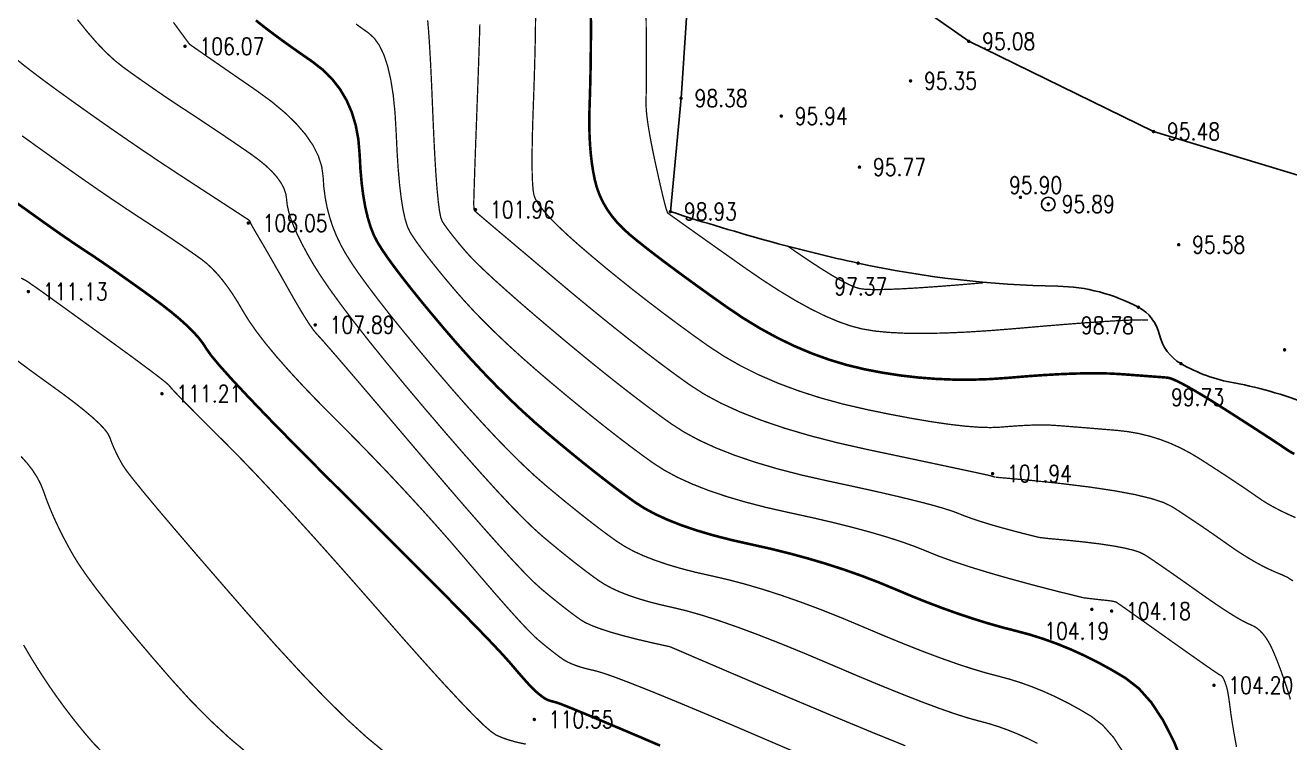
# Model space of a CAD drawing. Extents: x 532522 to 2902776, y -101917278 to 111238625.
# Drawn here: x 1220888 to 1294345, y 2896632 to 2938333 of the extents above; entities that cross this region are included whole.
import ezdxf
from ezdxf.enums import TextEntityAlignment as Align

# ---------------------------------------------------------------- set-up
doc = ezdxf.new("R2010")
doc.units = 0
doc.header["$LTSCALE"] = 1000
doc.header["$MEASUREMENT"] = 0
doc.header["$PDMODE"] = 33
doc.header["$PDSIZE"] = 0.125
doc.linetypes.add('X2', pattern=[10, 8, -2])
doc.layers.get('0').update_dxf_attribs({"linetype": 'CONTINUOUS'})
doc.layers.add('Õ÷μØºìÏß', color=20, linetype='CONTINUOUS')
doc.layers.add('新地形图', color=7, linetype='CONTINUOUS')
doc.styles.add('HZ', font='rs', dxfattribs={"width": 0.8, "bigfont": 'hztxt'})
doc.linetypes.add('10421', pattern='A,2,[150,AAA.SHX,S=1,R=0,X=0,Y=1],1e-11', length=2)

# ---------------------------------------------------------------- blocks, each defined once
blk = doc.blocks.new('GC200')
at = {"linetype": 'Continuous', "const_width": 0.2, "flags": 128}
blk.add_lwpolyline([(-0.1, 0, 1), (0.1, 0, 1)], format="xyb", close=True, dxfattribs=at)
blk = doc.blocks.new('GC117')
blk.add_circle((0, 0), 0.8)
blk.add_point((0, 0))
blk = doc.blocks.new('A$C22E77CCE')
at = {"layer": '新地形图', "color": 53, "linetype": 'Continuous', "const_width": 75, "flags": 128}
for points in [[(384971, 313066), (384977, 312124), (384982, 311275), (384984, 310520), (384984, 309858), (384983, 309289), (384979, 308814), (384973, 308432), (384965, 308144), (384966, 307875), (384986, 307551), (385027, 307171), (385087, 306737), (385168, 306247), (385268, 305702), (385388, 305102), (385528, 304447), (385670, 303806), (385796, 303247), (385907, 302770), (386003, 302377), (386083, 302065), (386148, 301837), (386198, 301691), (386232, 301627), (386324, 301559), (386548, 301397), (386902, 301144), (387389, 300797), (388007, 300359), (388756, 299827), (389637, 299203), (390649, 298486), (391699, 297763), (392695, 297118), (393636, 296551), (394522, 296063), (395353, 295653), (396130, 295321), (396851, 295069), (397518, 294894), (398218, 294777), (399040, 294693), (399984, 294645), (401050, 294632), (402238, 294653), (403548, 294708), (404980, 294799), (406533, 294924), (408065, 295057), (409430, 295169), (410629, 295260), (411662, 295331), (412529, 295382), (413229, 295412), (413764, 295422), (414132, 295411)], [(375312, 312592), (375291, 311894), (375264, 311057), (375231, 310081), (375191, 308965), (375145, 307711), (375099, 306465), (375059, 305375), (375026, 304442), (375000, 303665), (374980, 303044), (374966, 302579), (374959, 302271), (374959, 302119), (374962, 302049), (374965, 301988), (374968, 301936), (374971, 301892), (374974, 301857), (374977, 301830), (374980, 301812), (374983, 301803), (374986, 301797), (374991, 301791), (374996, 301783), (375002, 301775), (375009, 301766), (375017, 301757), (375026, 301746), (375035, 301735), (375117, 301663), (375341, 301471), (375708, 301159), (376218, 300727), (376871, 300176), (377666, 299504), (378604, 298712), (379685, 297801), (380815, 296854), (381901, 295959), (382943, 295115), (383940, 294321), (384893, 293578), (385801, 292886), (386666, 292245), (387486, 291655), (388345, 291102), (389327, 290573), (390432, 290067), (391660, 289585), (393010, 289126), (394484, 288691), (396080, 288279), (397799, 287891), (399469, 287538), (400919, 287231), (402149, 286970), (403159, 286755), (403948, 286586), (404516, 286463), (404865, 286386), (404993, 286355), (405013, 286347), (405036, 286339), (405063, 286330), (405093, 286321), (405127, 286311), (405164, 286301), (405205, 286290), (405249, 286279)], [(372281, 312827), (372338, 312155), (372395, 311301), (372453, 310265), (372511, 309048), (372569, 307650), (372629, 306246), (372691, 305012), (372755, 303948), (372822, 303053), (372892, 302329), (372963, 301774), (373037, 301389), (373114, 301173), (373202, 301032), (373313, 300870), (373447, 300686), (373602, 300480), (373780, 300253), (373981, 300005), (374203, 299735), (374448, 299444), (374752, 299107), (375151, 298701), (375645, 298225), (376235, 297680), (376919, 297066), (377699, 296381), (378573, 295628), (379543, 294805), (380541, 293969), (381500, 293179), (382420, 292433), (383300, 291732), (384142, 291076), (384944, 290465), (385707, 289899), (386431, 289378), (387190, 288890), (388057, 288423), (389033, 287976), (390117, 287550), (391309, 287145), (392610, 286761), (394020, 286397), (395538, 286055), (397032, 285734), (398372, 285438), (399555, 285165), (400584, 284916), (401457, 284691), (402175, 284489), (402737, 284312), (403144, 284158), (403506, 284012), (403930, 283859), (404418, 283697), (404970, 283528), (405585, 283351), (406263, 283167), (407005, 282974), (407810, 282774)], [(368116, 312619), (368488, 312347), (368847, 312094), (369181, 311791), (369477, 311369), (369735, 310828), (369954, 310169), (370135, 309390), (370278, 308493), (370382, 307477), (370448, 306343), (370502, 305207), (370569, 304189), (370648, 303288), (370741, 302505), (370847, 301839), (370967, 301290), (371099, 300858), (371244, 300544), (371418, 300267), (371636, 299948), (371897, 299588), (372203, 299185), (372552, 298740), (372944, 298253), (373381, 297724), (373861, 297153), (374388, 296552), (374961, 295931), (375582, 295292), (376251, 294633), (376967, 293956), (377731, 293259), (378543, 292543), (379401, 291809), (380267, 291084), (381099, 290398), (381897, 289751), (382661, 289143), (383391, 288574), (384087, 288044), (384749, 287553), (385377, 287101), (386035, 286678), (386787, 286272), (387634, 285885), (388574, 285515), (389609, 285164), (390737, 284831), (391960, 284515), (393277, 284218), (394595, 283931), (395824, 283645), (396962, 283360), (398009, 283077), (398966, 282796), (399833, 282516), (400610, 282238), (401296, 281961), (401998, 281678), (402824, 281379), (403773, 281065), (404846, 280736), (406042, 280392), (407362, 280032), (408805, 279658), (410371, 279268)], [(348186, 310731), (348942, 310124), (349794, 309472), (350741, 308775), (351728, 308064), (352701, 307371), (353660, 306697), (354605, 306042), (355535, 305404), (356451, 304785), (357353, 304185), (358241, 303603), (359068, 303065), (359788, 302596), (360401, 302197), (360907, 301867), (361307, 301607), (361599, 301416), (361784, 301294), (361863, 301242), (361886, 301225), (361907, 301208), (361924, 301192), (361939, 301176), (361950, 301160), (361958, 301144), (361963, 301128), (361966, 301113), (361975, 301085), (362000, 301030), (362043, 300948), (362103, 300840), (362179, 300705), (362273, 300544), (362383, 300355), (362510, 300141), (362656, 299894), (362822, 299609), (363008, 299287), (363215, 298927), (363442, 298529), (363690, 298093), (363958, 297620), (364246, 297109), (364532, 296606), (364795, 296155), (365033, 295758), (365248, 295413), (365439, 295122), (365606, 294883), (365749, 294697), (365868, 294564), (366056, 294361), (366405, 293966), (366915, 293379), (367585, 292600), (368417, 291628), (369410, 290464), (370564, 289108), (371879, 287560), (373209, 286000), (374407, 284610), (375474, 283389), (376409, 282337), (377212, 281455), (377885, 280742), (378425, 280199), (378834, 279824), (379171, 279542), (379495, 279276), (379805, 279024), (380102, 278788), (380386, 278566), (380657, 278360), (380915, 278169), (381159, 277993), (381448, 277821), (381840, 277643), (382335, 277457), (382933, 277264), (383634, 277064), (384438, 276857), (385345, 276644), (386355, 276423)], [(394133, 270084), (392052, 270976), (389971, 271868), (388125, 272650), (386513, 273322), (385136, 273884), (383993, 274336), (383085, 274679), (382411, 274912), (381971, 275035), (381660, 275105), (381371, 275180), (381105, 275258), (380860, 275341), (380638, 275429), (380438, 275520), (380260, 275616), (380105, 275716), (379956, 275823), (379800, 275939), (379635, 276064), (379463, 276199), (379282, 276342), (379094, 276495), (378897, 276657), (378693, 276828), (378444, 277056), (378116, 277386), (377708, 277819), (377219, 278355), (376651, 278993), (376004, 279735), (375276, 280580), (374468, 281527), (373608, 282528), (372725, 283533), (371817, 284542), (370885, 285556), (369930, 286574), (368950, 287596), (367946, 288623), (366918, 289654), (365925, 290656), (365023, 291595), (364214, 292472), (363498, 293287), (362873, 294040), (362341, 294731), (361902, 295359), (361554, 295925), (361253, 296440), (360951, 296916), (360650, 297352), (360348, 297749), (360045, 298106), (359743, 298424), (359440, 298703), (359137, 298942), (358814, 299173), (358450, 299428), (358046, 299706), (357602, 300008), (357117, 300333), (356593, 300681), (356027, 301053), (355422, 301448), (354770, 301877), (354065, 302350), (353307, 302868), (352496, 303429), (351631, 304035), (350714, 304685), (349744, 305379), (348720, 306117)], [(348666, 297850), (348929, 297708), (349061, 297629), (349125, 297583), (349185, 297540), (349242, 297499), (349296, 297461), (349347, 297426), (349394, 297394), (349438, 297365), (349479, 297338), (349574, 297271), (349782, 297123), (350104, 296892), (350538, 296579), (351085, 296185), (351745, 295708), (352518, 295148), (353403, 294507), (354289, 293864), (355059, 293301), (355716, 292816), (356258, 292410), (356686, 292084), (357000, 291836), (357200, 291667), (357285, 291577), (357360, 291482), (357529, 291296), (357792, 291020), (358149, 290654), (358599, 290197), (359143, 289649), (359781, 289011), (360513, 288283), (361335, 287452), (362243, 286507), (363239, 285448), (364321, 284274), (365490, 282985), (366745, 281583), (368087, 280065), (369516, 278434), (370910, 276844), (372146, 275453), (373226, 274261), (374149, 273268), (374914, 272473), (375523, 271877), (375974, 271480), (376268, 271282), (376488, 271186), (376717, 271098), (376953, 271016), (377198, 270942), (377451, 270875), (377712, 270815), (377982, 270762)], [(348356, 293112), (348977, 292649), (349664, 292146), (350415, 291605), (351154, 291067), (351803, 290576), (352362, 290131), (352831, 289733), (353210, 289382), (353499, 289077), (353697, 288819), (353806, 288607), (353874, 288417), (353949, 288223), (354031, 288025), (354122, 287824), (354220, 287619), (354326, 287410), (354439, 287197), (354561, 286981), (354784, 286654), (355204, 286112), (355820, 285354), (356632, 284380), (357641, 283190), (358846, 281784), (360248, 280162), (361846, 278324), (363479, 276480), (364987, 274840), (366370, 273402), (367627, 272169), (368759, 271139), (369765, 270312)], [(348661, 287480), (349019, 287082), (349330, 286678), (349593, 286268), (349808, 285851), (349976, 285428), (350128, 284998), (350298, 284560), (350485, 284113), (350690, 283657), (350912, 283194), (351151, 282721), (351408, 282241), (351682, 281751), (352018, 281208), (352460, 280564), (353007, 279819), (353661, 278974), (354421, 278029), (355286, 276983), (356258, 275837), (357335, 274591), (358468, 273341), (359606, 272187), (360748, 271128), (361896, 270163)], [(407810, 282774), (408365, 282709)], [(422403, 273359), (422284, 273750), (422162, 274129), (422038, 274497), (421913, 274854), (421786, 275201), (421658, 275537), (421527, 275861), (421395, 276175), (421259, 276468), (421115, 276732), (420964, 276967), (420805, 277172), (420639, 277348), (420466, 277494), (420286, 277610), (420098, 277697), (419883, 277791), (419620, 277926), (419309, 278103), (418951, 278322), (418545, 278583), (418092, 278885), (417590, 279230), (417041, 279616), (416491, 280007), (415987, 280363), (415528, 280684), (415114, 280972), (414746, 281225), (414424, 281445), (414147, 281630), (413916, 281780), (413647, 281912), (413256, 282039), (412744, 282162), (412111, 282280), (411357, 282394), (410481, 282503), (409483, 282608), (408365, 282709)], [(410371, 279268), (411450, 279142)]]:
    blk.add_lwpolyline(points, dxfattribs=at)
at = {"layer": '新地形图', "color": 53, "linetype": 'Continuous'}
for points, const_width, elevation in [([(422632, 287626), (422399, 287750), (422232, 287855), (422061, 287973), (421815, 288139), (421493, 288352), (421095, 288612), (420622, 288919), (420074, 289274), (419449, 289676), (418750, 290125), (418050, 290570), (417425, 290956), (416876, 291285), (416402, 291556), (416004, 291769), (415681, 291924), (415433, 292022), (415261, 292062), (415100, 292075), (414887, 292092), (414622, 292112), (414305, 292136), (413936, 292164), (413515, 292196), (413041, 292231), (412516, 292269), (411932, 292301), (411284, 292317), (410572, 292315), (409795, 292297), (408954, 292262), (408049, 292210), (407080, 292141), (406046, 292055), (404983, 291980), (403923, 291945), (402868, 291948), (401818, 291990), (400771, 292072), (399729, 292192), (398692, 292352), (397658, 292550), (396630, 292798), (395607, 293106), (394590, 293473), (393580, 293901), (392575, 294388), (391575, 294935), (390582, 295542), (389595, 296209), (388646, 296884), (387769, 297515), (386965, 298102), (386232, 298645), (385571, 299143), (384983, 299598), (384466, 300009), (384021, 300375), (383632, 300727), (383281, 301092), (382969, 301470), (382696, 301861), (382461, 302266), (382265, 302685), (382108, 303117), (381990, 303562), (381898, 304025), (381822, 304511), (381761, 305018), (381716, 305548), (381686, 306100), (381671, 306674), (381672, 307271), (381687, 307890), (381709, 308526), (381727, 309174), (381741, 309836), (381752, 310509), (381759, 311195), (381763, 311894), (381763, 312605), (381759, 313328)], 150, 100000), ([(422697, 283929), (422259, 284124), (421850, 284319), (421470, 284516), (421119, 284712), (420796, 284910), (420502, 285109), (420205, 285318), (419872, 285547), (419504, 285796), (419102, 286065), (418664, 286355), (418190, 286664), (417682, 286994), (417138, 287344), (416572, 287684), (415996, 287987), (415410, 288251), (414814, 288477), (414208, 288664), (413592, 288814), (412966, 288924), (412331, 288997), (411713, 289048), (411142, 289095), (410618, 289138), (410141, 289177), (409710, 289211), (409326, 289242), (408988, 289268), (408697, 289289), (408414, 289305), (408100, 289312), (407754, 289312), (407378, 289303), (406970, 289286), (406531, 289260), (406061, 289227), (405559, 289185), (404986, 289161), (404299, 289181), (403498, 289243), (402585, 289349), (401558, 289499), (400418, 289691), (399165, 289927), (397798, 290206), (396408, 290527), (395085, 290890), (393828, 291294), (392637, 291739), (391513, 292226), (390456, 292753), (389465, 293322), (388540, 293932), (387655, 294565), (386783, 295203), (385923, 295845), (385075, 296492), (384240, 297143), (383418, 297799), (382608, 298459), (381811, 299124), (381066, 299763), (380414, 300346), (379855, 300874), (379389, 301346), (379015, 301763), (378735, 302123), (378547, 302428), (378452, 302677), (378409, 302948), (378377, 303319), (378355, 303789), (378345, 304359), (378345, 305029), (378356, 305798), (378377, 306667), (378410, 307635), (378445, 308619), (378475, 309535), (378500, 310382), (378520, 311160), (378535, 311871), (378544, 312512), (378548, 313085)], 75, 101000), ([(416245, 269398), (415649, 270878), (415008, 272139), (414322, 273180), (413592, 274001), (412818, 274602), (412022, 275075), (411225, 275511), (410429, 275909), (409632, 276271), (408835, 276595), (408038, 276882), (407241, 277133), (406444, 277346), (405638, 277554), (404811, 277789), (403966, 278051), (403101, 278339), (402216, 278655), (401313, 278998), (400389, 279368), (399447, 279764), (398482, 280164), (397492, 280543), (396476, 280901), (395435, 281239), (394368, 281555), (393276, 281852), (392159, 282127), (391016, 282381), (389900, 282633), (388864, 282900), (387908, 283183), (387031, 283481), (386235, 283794), (385517, 284122), (384880, 284465), (384322, 284824), (383790, 285207), (383229, 285623), (382640, 286072), (382021, 286554), (381374, 287069), (380698, 287617), (379993, 288198), (379260, 288813), (378512, 289459), (377764, 290136), (377016, 290846), (376268, 291586), (375520, 292358), (374771, 293162), (374023, 293996), (373275, 294863), (372559, 295713), (371908, 296501), (371323, 297227), (370803, 297889), (370348, 298490), (369958, 299027), (369634, 299502), (369375, 299914), (369161, 300328), (368970, 300806), (368803, 301349), (368660, 301956), (368541, 302629), (368446, 303366), (368375, 304168), (368328, 305035), (368254, 305907), (368103, 306721), (367875, 307480), (367570, 308183), (367188, 308829), (366729, 309419), (366193, 309952), (365580, 310430), (364954, 310864), (364381, 311267), (363861, 311640), (363393, 311983), (362977, 312296), (362614, 312578), (362303, 312829)], 150, 105000), ([(412701, 270273), (412115, 271163), (411491, 271865), (410829, 272379), (410148, 272783), (409467, 273156), (408786, 273497), (408105, 273806), (407424, 274083), (406742, 274329), (406061, 274543), (405379, 274725), (404661, 274915), (403870, 275152), (403007, 275437), (402071, 275768), (401062, 276147), (399980, 276573), (398825, 277047), (397598, 277567), (396354, 278090), (395150, 278570), (393985, 279006), (392860, 279400), (391774, 279751), (390728, 280058), (389722, 280323), (388755, 280545), (387840, 280751), (386991, 280970), (386207, 281202), (385489, 281446), (384835, 281702), (384248, 281971), (383725, 282253), (383268, 282547), (382832, 282861), (382372, 283202), (381888, 283570), (381382, 283965), (380851, 284388), (380297, 284837), (379719, 285313), (379118, 285816), (378481, 286374), (377797, 287014), (377064, 287736), (376284, 288539), (375457, 289424), (374581, 290392), (373658, 291441), (372688, 292572), (371736, 293702), (370872, 294749), (370094, 295713), (369403, 296594), (368799, 297392), (368281, 298106), (367850, 298737), (367506, 299285), (367222, 299797), (366973, 300322), (366759, 300859), (366579, 301408), (366434, 301970), (366324, 302543), (366248, 303130), (366207, 303728), (366125, 304336), (365928, 304950), (365615, 305570), (365186, 306196), (364641, 306829), (363981, 307468), (363205, 308114), (362313, 308765), (361421, 309380), (360646, 309915), (359988, 310370), (359447, 310744), (359023, 311039), (358715, 311253), (358524, 311387), (358449, 311442), (358379, 311532), (358199, 311774), (357909, 312168), (357511, 312714)], 75, 106000), ([(407709, 270801), (407144, 271084), (406578, 271341), (406012, 271571), (405446, 271775), (404880, 271953), (404314, 272104), (403685, 272276), (402930, 272516), (402048, 272823), (401041, 273197), (399907, 273639), (398647, 274149), (397261, 274726), (395749, 275370), (394227, 276016), (392808, 276596), (391494, 277111), (390285, 277561), (389181, 277946), (388180, 278265), (387285, 278519), (386494, 278708), (385780, 278869), (385118, 279040), (384506, 279221), (383946, 279411), (383436, 279611), (382978, 279821), (382570, 280041), (382213, 280270), (381873, 280515), (381514, 280781), (381137, 281068), (380742, 281376), (380328, 281706), (379896, 282056), (379445, 282428), (378976, 282820), (378450, 283290), (377829, 283892), (377113, 284626), (376301, 285492), (375394, 286491), (374391, 287622), (373294, 288885), (372101, 290281), (370914, 291691), (369836, 292998), (368865, 294200), (368003, 295299), (367249, 296294), (366604, 297185), (366066, 297972), (365637, 298655), (365284, 299267), (364977, 299838), (364715, 300369), (364498, 300860), (364327, 301310), (364201, 301721), (364121, 302091), (364086, 302421), (364043, 302733), (363936, 303052), (363766, 303376), (363533, 303706), (363237, 304042), (362878, 304384), (362456, 304731), (361971, 305085), (361460, 305436), (360961, 305777), (360473, 306108), (359998, 306429), (359533, 306739), (359081, 307040), (358640, 307331), (358211, 307611), (357784, 307891), (357351, 308180), (356910, 308477), (356463, 308784), (356009, 309099), (355548, 309423), (355080, 309756), (354605, 310098), (354116, 310486), (353604, 310957), (353069, 311513), (352513, 312153), (351933, 312876)], 75, 107000), ([(348324, 302273), (348890, 301873), (349434, 301481), (349950, 301112), (350437, 300767), (350896, 300445), (351327, 300147), (351730, 299872), (352104, 299621), (352450, 299393), (352801, 299162), (353187, 298902), (353610, 298612), (354070, 298294), (354565, 297945), (355097, 297568), (355666, 297161), (356270, 296725), (356864, 296284), (357401, 295862), (357881, 295461), (358303, 295079), (358668, 294718), (358976, 294376), (359226, 294053), (359420, 293751), (359697, 293354), (360201, 292749), (360931, 291936), (361886, 290914), (363068, 289684), (364475, 288246), (366109, 286599), (367968, 284744), (369836, 282885), (371495, 281227), (372945, 279769), (374186, 278513), (375217, 277457), (376040, 276602), (376653, 275947), (377057, 275494), (377343, 275159), (377600, 274860), (377829, 274598), (378030, 274372), (378203, 274183), (378347, 274029), (378463, 273913), (378551, 273832), (378623, 273772), (378693, 273714), (378759, 273660), (378823, 273610), (378884, 273562), (378942, 273518), (378998, 273477), (379050, 273439), (379105, 273404), (379168, 273370), (379239, 273337), (379317, 273307), (379404, 273277), (379498, 273249), (379600, 273223), (379710, 273198), (379974, 273108), (380537, 272886), (381399, 272532), (382561, 272045), (384023, 271427), (385783, 270676)], 150, 110000), ([(404550, 297575), (403085, 297451), (401783, 297350), (400643, 297272), (399665, 297218), (398850, 297188), (398197, 297181), (397706, 297198), (397378, 297238), (397091, 297326), (396726, 297485), (396282, 297715), (395760, 298015), (395159, 298387), (394479, 298830), (393721, 299343), (393220, 299693)], 75, 98000), ([(348804, 276522), (349252, 275761), (349716, 275015), (350195, 274284), (350690, 273569), (351200, 272868), (351726, 272183), (352267, 271512), (352824, 270857), (353456, 270202)], 75, 114000), ([(422553, 280247), (422222, 280460), (421878, 280620), (421523, 280763), (421159, 280928), (420784, 281113), (420401, 281321), (420008, 281549), (419605, 281799), (419193, 282070), (418772, 282362), (418348, 282662), (417929, 282955), (417516, 283240), (417108, 283519), (416705, 283790), (416307, 284054), (415915, 284312), (415527, 284562), (415030, 284805), (414309, 285039), (413365, 285266), (412196, 285484), (410803, 285694), (409186, 285896), (407344, 286090), (405279, 286276)], 75, 102000), ([(419270, 270590), (419111, 271478), (419001, 272133), (418939, 272555), (418902, 272845), (418867, 273106), (418835, 273336), (418805, 273537), (418777, 273708), (418751, 273850), (418728, 273961), (418707, 274043), (418687, 274109), (418666, 274173), (418645, 274235), (418624, 274295), (418603, 274354), (418581, 274410), (418559, 274465), (418537, 274518), (418514, 274567), (418489, 274612), (418464, 274652), (418437, 274686), (418409, 274716), (418380, 274740), (418349, 274760), (418318, 274775), (418243, 274818), (418081, 274924), (417834, 275092), (417501, 275323), (417083, 275616), (416578, 275972), (415987, 276390), (415311, 276870), (414634, 277351), (414044, 277770), (413539, 278129), (413120, 278425), (412788, 278661), (412541, 278835), (412380, 278948), (412305, 278999), (412263, 279019), (412203, 279039), (412124, 279057), (412027, 279076), (411911, 279093), (411776, 279110), (411622, 279126), (411450, 279142)], 75, 104000), ([(400028, 270666), (398124, 271438), (395805, 272401), (393070, 273552), (389920, 274893), (386355, 276423)], 75, 108000)]:
    blk.add_lwpolyline(points, dxfattribs=dict(at, const_width=const_width, elevation=elevation))
at = {"layer": '新地形图', "color": 53, "linetype": 'X2', "flags": 128}
blk.add_lwpolyline([(413217, 322940, 100, 100, -0.001964), (417015, 319840, 100, 100, -0.004786), (418557, 318546, 100, 100, -0.000139), (425305, 312769, 100, 100, -0.000804), (426472, 311767, 100, 100, -0.004025), (428574, 309925, 100, 100, -0.003279), (431122, 307626, 100, 100, -0.038173), (432555, 306099, 100, 100, -0.021775), (434727, 303144, 100, 100, -0.039449), (436051, 300786, 100, 100, -0.097702), (436310, 299717, 100, 100, -0.020401), (436312, 299213, 100, 100, -0.005759), (436222, 297432, 100, 100, -0.015736), (436109, 296216, 100, 100, -0.011897), (435871, 294620, 100, 100, 0)], format="xyseb", dxfattribs=at)
at = {"layer": '新地形图', "color": 53, "linetype": '10421', "flags": 128}
for points in [[(394452, 318110), (403714, 311613)], [(387618, 317671), (387003, 308303), (386384, 301714)], [(403714, 311613), (414447, 306368), (431851, 301108), (429235, 289629)]]:
    blk.add_lwpolyline(points, dxfattribs=at)
blk.add_lwpolyline([(386384, 301714, 0.011402), (392341, 299930, 0.013918), (397289, 298718, 0.048659), (408892, 297375, -0.118954), (413570, 296157, -0.216061), (414796, 294556, 0.207785), (416040, 292878, 0.087216), (419125, 291754, -0.058376), (423803, 290349, -0.023098), (428865, 287874, -0.12436), (429643, 287152, -0.068105), (430197, 285972, -0.009482), (432809, 277026, -0.022223), (434582, 269122, 0.048963), (435579, 265576, 0.085287), (436982, 263247, 0.079015), (439222, 261357, 0.009226), (442684, 259353, 0.004703), (449582, 255613, 0.006308), (454144, 253268, -0.017164), (455802, 252370, -0.040386), (456960, 251557, -0.010821), (460946, 248104, -0.032016), (462982, 246009, 0.063604), (464075, 245018, 0.038253), (464409, 244821, 0.004073), (467679, 243247, 0.039273), (472139, 241559, -0.049878), (475626, 240155, -0.236108), (478808, 235739, 0.144174), (482534, 227968, 0.028169), (486274, 224260, -0.055438), (488073, 222272, -0.018546), (490329, 218885, 0.008902), (494889, 211742, 0.036969), (500156, 204954, -0.089064), (502051, 201906, -0.153146), (502108, 201144, -0.090487), (501601, 199975, -0.132121), (500827, 199299, -0.115608), (499686, 199039)], format="xyb", dxfattribs=at)
at = {"layer": '新地形图', "color": 53, "linetype": 'Continuous', "xscale": 500, "yscale": 500}
for name, p, zscale in [('GC200', (403714, 311613, 95077), 1000), ('GC200', (358183, 311323, 106074), 1000), ('GC200', (400331, 309311, 95350), 500), ('GC200', (387003, 308303, 98378), 1000), ('GC200', (392821, 307263, 95940), 500), ('GC200', (414447, 306368, 95481), 1000), ('GC200', (397367, 304300, 95765), 1000), ('GC200', (375059, 301829, 101959), 1000), ('GC200', (406712, 302543, 95904), 1000), ('GC117', (408332, 302151, 95890), 500), ('GC200', (408332, 302151, 95890), 1000), ('GC200', (386384, 301714, 98931), 1000), ('GC200', (361857, 301047, 108051), 1000), ('GC200', (415911, 299788, 95580), 1000), ('GC200', (397289, 298718, 97369), 1000), ('GC200', (349083, 297065, 111133), 1000), ('GC200', (413570, 296157, 98784), 1000), ('GC200', (365747, 295129, 107885), 1000), ('GC200', (422062, 293679, 95600), 500), ('GC200', (416040, 292878, 99734), 1000), ('GC200', (356843, 291128, 111207), 1000), ('GC200', (405100, 286483, 101942), 1000), ('GC200', (410865, 278592, 104193), 1000), ('GC200', (412011, 278493, 104182), 1000), ('GC200', (417956, 274182, 104203), 1000), ('GC200', (378473, 272194, 110547), 1000)]:
    blk.add_blockref(name, p, dxfattribs=dict(at, zscale=zscale))
at = {"layer": '新地形图', "color": 53, "linetype": 'Continuous', "style": 'HZ', "width": 0.8}
for s, p in [('106.07', (360908, 311323)), ('95.08', (406039, 311613)), ('95.35', (402656, 309311)), ('98.38', (389328, 308303)), ('95.94', (395146, 307263)), ('95.48', (416772, 306368)), ('95.77', (399692, 304300)), ('95.90', (407600, 303249)), ('95.89', (410657, 302151)), ('101.96', (377784, 301829)), ('98.93', (388709, 301714)), ('108.05', (364582, 301047)), ('95.58', (418236, 299788)), ('111.13', (351808, 297065)), ('97.37', (397444, 297366)), ('107.89', (368472, 295129)), ('98.78', (411772, 295101)), ('111.21', (359568, 291128)), ('99.73', (417008, 290918)), ('101.94', (407825, 286483)), ('104.18', (414736, 278493)), ('104.19', (409987, 277338)), ('104.20', (420681, 274182)), ('110.55', (381198, 272194))]:
    blk.add_text(s, height=1000, dxfattribs=at).set_placement(p, align=Align.MIDDLE)

msp = doc.modelspace()

# ---------------------------------------------------------------- block references
at = {"layer": 'Õ÷μØºìÏß', "color": 1, "linetype": 'Continuous'}
msp.add_blockref('A$C22E77CCE', (871984, 2625789), dxfattribs=at)

doc.saveas('drawing.dxf')
